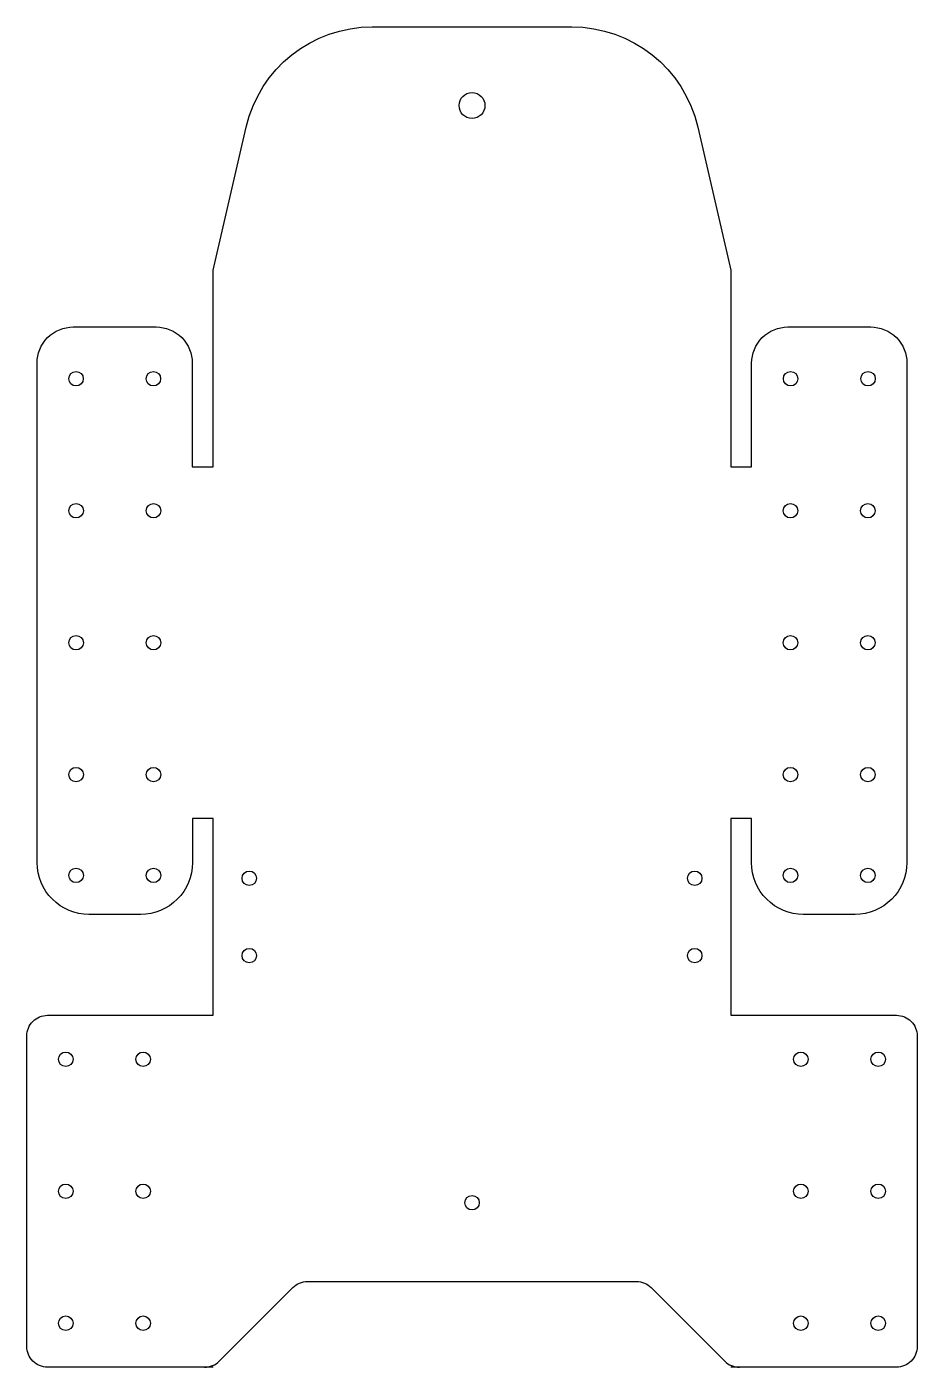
# Model space of a CAD drawing. Header units: millimetres. Extents: x 2968 to 3140, y 1793 to 2052.
import ezdxf

# ---------------------------------------------------------------- set-up
doc = ezdxf.new("R2010")
doc.units = ezdxf.units.MM

msp = doc.modelspace()

# ---------------------------------------------------------------- linework, layer by layer
for p, q in [((2970.04, 1890.37), (2970.04, 1890.37)), ((3138.04, 1890.37), (3138.04, 1890.37))]:
    msp.add_line(p, q)
for points in [[(3004.04, 1792.87), (2972.04, 1792.87, -0.414214), (2968.04, 1796.87), (2968.04, 1856.87, -0.414214), (2972.04, 1860.87), (3004.04, 1860.87), (3004.04, 1898.87), (3000.04, 1898.87), (3000.04, 1890.37, -0.414214), (2990.04, 1880.37), (2980.04, 1880.37, -0.414214), (2970.04, 1890.37), (2970.04, 1962.87), (2970.01, 1986.87, -0.414214), (2977.01, 1993.87), (2993.01, 1993.87, -0.414214), (3000.01, 1986.87), (3000.01, 1966.87), (3004.04, 1966.87), (3004.04, 2004.87), (3010.41, 2032.5, -0.349216), (3034.77, 2051.87), (3073.3, 2051.87, -0.349216), (3097.66, 2032.5), (3104.04, 2004.87), (3104.04, 1966.87), (3108.06, 1966.87), (3108.06, 1986.87, -0.414214), (3115.06, 1993.87), (3131.06, 1993.87, -0.414214), (3138.06, 1986.87), (3138.04, 1962.87), (3138.04, 1890.37, -0.414214), (3128.04, 1880.37), (3118.04, 1880.37, -0.414214), (3108.04, 1890.37), (3108.04, 1898.87), (3104.04, 1898.87), (3104.04, 1860.87), (3136.04, 1860.87, -0.414214), (3140.04, 1856.87), (3140.04, 1796.87, -0.414214), (3136.04, 1792.87), (3104.04, 1792.87)], [(3002.38, 1792.87, 0.198912), (3005.21, 1794.05), (3019.43, 1808.27, -0.198912), (3022.26, 1809.44), (3085.81, 1809.44, -0.198912), (3088.64, 1808.27), (3102.86, 1794.05, 0.198912), (3105.69, 1792.87)]]:
    msp.add_lwpolyline(points, format="xyb")
for centre, radius in [((3054.04, 2036.66), 2.5), ((2977.54, 1983.87), 1.4), ((2992.49, 1983.87), 1.4), ((3115.59, 1983.87), 1.4), ((3130.54, 1983.87), 1.4), ((2977.56, 1958.37), 1.4), ((2992.51, 1958.37), 1.4), ((3115.56, 1958.37), 1.4), ((3130.51, 1958.37), 1.4), ((2977.56, 1932.87), 1.4), ((2992.51, 1932.87), 1.4), ((3115.56, 1932.87), 1.4), ((3130.51, 1932.87), 1.4), ((2977.56, 1907.37), 1.4), ((2992.51, 1907.37), 1.4), ((3115.56, 1907.37), 1.4), ((3130.51, 1907.37), 1.4), ((2977.56, 1887.9), 1.4), ((2992.51, 1887.9), 1.4), ((3011.01, 1887.35), 1.4), ((3097.06, 1887.35), 1.4), ((3115.56, 1887.9), 1.4), ((3130.51, 1887.9), 1.4), ((3011.01, 1872.4), 1.4), ((3097.06, 1872.4), 1.4), ((2975.56, 1852.37), 1.4), ((2990.51, 1852.37), 1.4), ((3117.56, 1852.37), 1.4), ((3132.51, 1852.37), 1.4), ((2975.56, 1826.87), 1.4), ((2990.51, 1826.87), 1.4), ((3054.04, 1824.66), 1.4), ((3117.56, 1826.87), 1.4), ((3132.51, 1826.87), 1.4), ((2975.56, 1801.37), 1.4), ((2990.51, 1801.37), 1.4), ((3117.56, 1801.37), 1.4), ((3132.51, 1801.37), 1.4)]:
    msp.add_circle(centre, radius)

doc.saveas('drawing.dxf')
